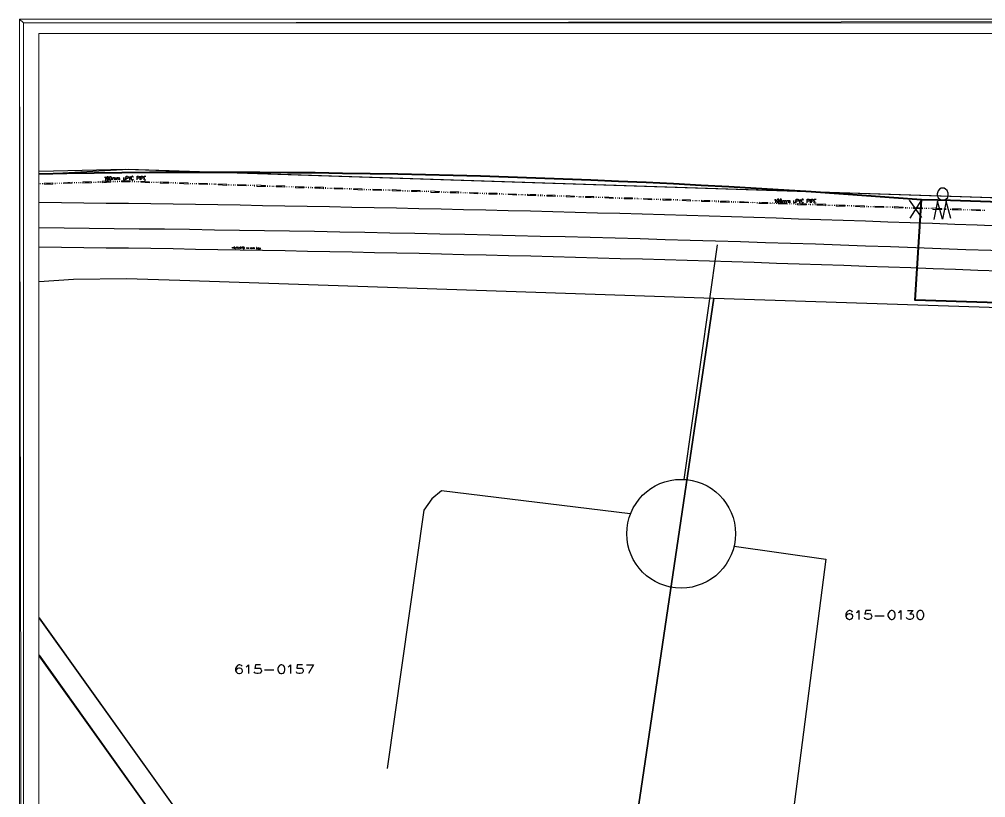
# Model space of a CAD drawing. Header units: inches. Extents: x 5 to 844, y 8 to 596.
# Drawn here: x 5.2 to 275.1, y 378.3 to 595.8 of the extents above; entities that cross this region are included whole.
import ezdxf

# ---------------------------------------------------------------- set-up
doc = ezdxf.new("R2010")
doc.units = ezdxf.units.IN
doc.header["$MEASUREMENT"] = 0
doc.layers.add('PDF_Geometry', color=7, linetype='Continuous', true_color=0x989898)

msp = doc.modelspace()

# ---------------------------------------------------------------- linework, layer by layer
at = {"layer": 'PDF_Geometry', "color": 7, "lineweight": 0}
for points in [[(843.66, 595.79), (6.31, 594.76), (5.16, 595.79), (843.66, 595.79)], [(6.31, 594.76), (5.16, 595.79), (6.31, 9.14), (6.31, 594.76)], [(5.16, 595.79), (6.31, 9.14), (5.16, 8.11), (5.16, 595.79)], [(842.63, 594.76), (843.66, 595.79), (6.31, 594.76), (842.63, 594.76)], [(735.15, 161.12), (735.15, 591.8), (10.56, 591.8), (10.56, 12.74)]]:
    msp.add_lwpolyline(points, dxfattribs=at)
at = {"layer": 'PDF_Geometry', "color": 9, "lineweight": 25, "true_color": 0xbababa}
for points in [[(449.73, 591.67), (443.95, 552.46), (430.06, 540.89), (34.73, 553.87), (10.69, 553.23)], [(200.06, 532.79), (190.8, 467.22)], [(10.69, 522.5), (20.33, 523.15), (35.11, 523.4), (50.03, 522.89), (199.16, 517.87), (174.48, 351.38), (160.98, 353.31), (157.63, 353.7), (151.34, 353.7), (145.04, 353.05), (138.99, 351.51), (133.08, 349.33), (127.42, 346.37), (122.28, 342.64), (117.65, 338.4), (113.54, 333.51), (110.19, 328.24), (107.37, 322.58), (105.44, 316.54), (104.15, 310.37), (103.77, 304.07), (104.15, 297.77), (10.69, 428.52)], [(199.16, 517.87), (321.68, 513.89), (318.47, 491.9), (295.2, 333.64), (174.48, 351.38), (199.16, 517.87)], [(175.76, 457.58), (123.05, 464.01), (120.35, 461.82), (118.17, 458.61), (107.88, 386.48)], [(204.82, 448.58), (230.4, 444.98), (219.47, 359.87), (274.76, 353.44)], [(10.69, 418.11), (43.73, 371.7), (10.69, 348.04)]]:
    msp.add_lwpolyline(points, dxfattribs=at)
at = {"layer": 'PDF_Geometry', "color": 7, "lineweight": 25}
for points in [[(449.73, 591.67), (443.95, 552.46), (430.06, 540.89), (35.63, 553.87), (10.69, 552.46)], [(28.94, 551.69), (29.07, 551.69), (29.2, 551.82), (29.2, 550.79)], [(29.84, 551.82), (29.71, 551.82), (29.58, 551.69), (29.58, 551.43), (29.58, 551.3), (29.71, 551.04), (29.71, 550.92), (29.84, 550.79), (29.97, 550.79), (29.97, 550.92), (30.1, 551.04), (30.1, 551.3), (30.1, 551.43), (30.1, 551.69), (29.97, 551.82), (29.84, 551.82)], [(30.61, 551.82), (30.48, 551.82), (30.36, 551.69), (30.36, 551.43), (30.36, 551.3), (30.36, 551.04), (30.48, 550.92), (30.61, 550.92), (30.74, 550.92), (30.87, 551.04), (30.87, 551.3), (30.87, 551.43), (30.87, 551.69), (30.74, 551.82), (30.61, 551.82)], [(31.13, 551.56), (31.13, 550.92)], [(31.13, 551.3), (31.26, 551.43), (31.38, 551.56), (31.51, 551.56), (31.51, 551.43), (31.64, 551.3), (31.64, 550.92)], [(31.64, 551.3), (31.64, 551.43), (31.77, 551.56), (31.9, 551.56), (32.03, 551.43), (32.03, 551.3), (32.03, 550.92)], [(32.28, 551.56), (32.28, 550.92)], [(32.28, 551.3), (32.41, 551.43), (32.54, 551.56), (32.67, 551.56), (32.67, 551.43), (32.67, 551.3), (32.8, 550.92)], [(32.67, 551.3), (32.8, 551.43), (32.93, 551.56), (33.06, 551.56), (33.06, 551.43), (33.18, 551.3), (33.18, 550.92)], [(34.21, 551.56), (34.21, 551.04), (34.34, 550.92), (34.47, 550.92), (34.6, 550.92), (34.73, 551.04)], [(34.73, 551.56), (34.73, 550.92)], [(34.98, 550.92), (34.98, 551.94), (35.37, 551.94), (35.5, 551.82), (35.5, 551.69), (35.5, 551.56), (35.5, 551.43), (35.37, 551.3), (34.98, 551.3)], [(35.63, 551.94), (36.01, 550.92), (36.27, 551.94)], [(37.04, 551.69), (36.91, 551.69), (36.91, 551.82), (36.78, 551.94), (36.66, 551.94), (36.53, 551.82), (36.53, 551.69), (36.4, 551.56), (36.4, 551.3), (36.53, 551.17), (36.53, 551.04), (36.53, 550.92), (36.66, 550.92), (36.78, 550.92), (36.91, 550.92), (36.91, 551.04), (37.04, 551.17)], [(38.07, 550.92), (38.07, 551.94), (38.46, 551.94), (38.58, 551.82), (38.58, 551.69), (38.58, 551.56), (38.58, 551.43), (38.46, 551.43), (38.07, 551.43)], [(38.84, 551.94), (38.84, 550.92)], [(39.23, 550.92), (39.23, 551.94), (39.48, 551.94), (39.61, 551.82), (39.74, 551.69), (39.74, 551.56), (39.61, 551.43), (39.48, 551.43), (39.23, 551.43)], [(40, 550.92), (40, 551.94), (40.51, 551.94)], [(40, 551.43), (40.26, 551.43)], [(40, 550.92), (40.51, 550.92)], [(216.13, 545.39), (216.26, 545.39), (216.39, 545.52), (216.39, 544.49)], [(217.03, 545.52), (216.9, 545.52), (216.9, 545.39), (216.77, 545.13), (216.77, 545), (216.9, 544.74), (216.9, 544.62), (217.03, 544.49), (217.16, 544.49), (217.29, 544.62), (217.29, 544.74), (217.29, 545), (217.29, 545.13), (217.29, 545.39), (217.29, 545.52), (217.16, 545.52), (217.03, 545.52)], [(217.8, 545.52), (217.67, 545.52), (217.67, 545.39), (217.55, 545.13), (217.55, 545), (217.67, 544.74), (217.67, 544.62), (217.8, 544.49), (217.93, 544.49), (217.93, 544.62), (218.06, 544.74), (218.06, 545), (218.06, 545.13), (218.06, 545.39), (217.93, 545.52), (217.8, 545.52)], [(222.17, 544.49), (222.17, 545.52), (222.56, 545.52), (222.69, 545.52), (222.69, 545.39), (222.69, 545.13), (222.69, 545), (222.56, 545), (222.17, 545)], [(222.82, 545.52), (223.2, 544.49), (223.46, 545.52)], [(224.23, 545.26), (224.1, 545.39), (224.1, 545.52), (223.97, 545.52), (223.85, 545.52), (223.72, 545.39), (223.72, 545.26), (223.59, 545.13), (223.59, 544.87), (223.72, 544.74), (223.72, 544.62), (223.85, 544.62), (223.85, 544.49), (223.97, 544.49), (224.1, 544.62), (224.23, 544.74)], [(225.26, 544.49), (225.26, 545.52), (225.65, 545.52), (225.77, 545.52), (225.77, 545.39), (225.77, 545.13), (225.77, 545), (225.65, 545), (225.26, 545)], [(226.03, 545.52), (226.03, 544.49)], [(226.42, 544.49), (226.42, 545.52), (226.67, 545.52), (226.8, 545.52), (226.93, 545.39), (226.93, 545.13), (226.8, 545), (226.67, 545), (226.42, 545)], [(227.19, 544.49), (227.19, 545.52), (227.7, 545.52)], [(218.32, 545.13), (218.32, 544.49)], [(218.32, 545), (218.45, 545.13), (218.57, 545.13), (218.7, 545.13), (218.83, 545), (218.83, 544.49)], [(218.83, 545), (218.96, 545.13), (219.09, 545.13), (219.22, 545.13), (219.22, 545), (219.22, 544.49)], [(219.47, 545.13), (219.47, 544.49)], [(219.47, 545), (219.6, 545.13), (219.73, 545.13), (219.86, 545.13), (219.99, 545), (219.99, 544.49)], [(219.99, 545), (219.99, 545.13), (220.12, 545.13), (220.25, 545.13), (220.37, 545.13), (220.37, 545), (220.37, 544.49)], [(221.4, 545.13), (221.4, 544.74), (221.53, 544.62), (221.53, 544.49), (221.66, 544.49), (221.79, 544.62), (221.92, 544.74)], [(221.92, 545.13), (221.92, 544.49)], [(227.19, 545), (227.45, 545)], [(227.19, 544.49), (227.7, 544.49)], [(10.69, 522.5), (20.33, 523.15), (35.11, 523.4), (50.03, 522.89), (199.16, 517.87), (321.68, 513.89), (425.69, 510.42), (436.11, 497.95), (411.17, 328.88)], [(237.86, 430.19), (237.73, 430.45), (237.22, 430.58), (236.96, 430.58), (236.57, 430.45), (236.19, 430.06), (236.06, 429.55), (236.06, 429.04), (236.19, 428.52), (236.57, 428.26), (236.96, 428.14), (237.09, 428.14), (237.47, 428.26), (237.86, 428.52), (237.99, 428.91), (237.99, 429.04), (237.86, 429.29), (237.47, 429.55), (237.09, 429.68), (236.96, 429.68), (236.57, 429.55), (236.19, 429.29), (236.06, 429.04)], [(239.02, 430.06), (239.27, 430.19), (239.66, 430.58), (239.66, 428.14)], [(243, 430.58), (241.59, 430.58), (241.33, 429.55), (241.59, 429.68), (241.97, 429.81), (242.36, 429.81), (242.87, 429.68), (243.13, 429.42), (243.26, 429.04), (243.26, 428.91), (243.13, 428.52), (242.87, 428.26), (242.36, 428.14), (241.97, 428.14), (241.59, 428.26), (241.33, 428.39), (241.2, 428.65)], [(248.66, 430.58), (248.27, 430.45), (248.02, 430.06), (247.76, 429.55), (247.76, 429.16), (248.02, 428.65), (248.27, 428.26), (248.66, 428.14), (248.92, 428.14), (249.43, 428.26), (249.69, 428.65), (249.82, 429.16), (249.82, 429.55), (249.69, 430.06), (249.43, 430.45), (248.92, 430.58), (248.66, 430.58)], [(250.72, 430.06), (250.97, 430.19), (251.36, 430.58), (251.36, 428.14)], [(253.29, 430.58), (254.83, 430.58), (253.93, 429.68), (254.44, 429.68), (254.7, 429.55), (254.83, 429.42), (254.96, 429.04), (254.96, 428.91), (254.83, 428.52), (254.57, 428.26), (254.06, 428.14), (253.67, 428.14), (253.29, 428.26), (253.16, 428.39), (252.9, 428.65)], [(256.63, 430.58), (256.24, 430.45), (255.99, 430.06), (255.86, 429.55), (255.86, 429.16), (255.99, 428.65), (256.24, 428.26), (256.63, 428.14), (257.02, 428.14), (257.4, 428.26), (257.66, 428.65), (257.79, 429.16), (257.79, 429.55), (257.66, 430.06), (257.4, 430.45), (257.02, 430.58), (256.63, 430.58)], [(10.69, 428.52), (104.02, 297.77)], [(104.15, 297.77), (10.69, 428.52)], [(244.16, 429.16), (246.73, 429.16)], [(112.51, 275.53), (10.69, 417.98)], [(10.69, 417.98), (112.51, 275.53)], [(67.38, 415.02), (67.25, 415.28), (66.74, 415.41), (66.48, 415.41), (66.1, 415.28), (65.84, 414.89), (65.58, 414.38), (65.58, 413.74), (65.84, 413.35), (66.1, 413.09), (66.48, 412.97), (66.61, 412.97), (67.13, 413.09), (67.38, 413.35), (67.51, 413.61), (67.51, 413.74), (67.38, 414.12), (67.13, 414.38), (66.61, 414.51), (66.48, 414.51), (66.1, 414.38), (65.84, 414.12), (65.58, 413.74)], [(68.54, 414.89), (68.8, 415.02), (69.18, 415.41), (69.18, 412.97)], [(72.52, 415.41), (71.11, 415.41), (70.98, 414.38), (71.11, 414.51), (71.5, 414.51), (71.88, 414.51), (72.4, 414.51), (72.65, 414.25), (72.78, 413.87), (72.78, 413.61), (72.65, 413.35), (72.4, 413.09), (71.88, 412.97), (71.5, 412.97), (71.11, 413.09), (70.98, 413.22), (70.73, 413.48)], [(73.68, 413.99), (76.25, 413.99)], [(78.18, 415.41), (77.8, 415.28), (77.54, 414.89), (77.41, 414.38), (77.41, 413.99), (77.54, 413.48), (77.8, 413.09), (78.18, 412.97), (78.44, 412.97), (78.95, 413.09), (79.21, 413.48), (79.34, 413.99), (79.34, 414.38), (79.21, 414.89), (78.95, 415.28), (78.44, 415.41), (78.18, 415.41)], [(80.24, 414.89), (80.5, 415.02), (80.88, 415.41), (80.88, 412.97)], [(84.22, 415.41), (82.81, 415.41), (82.68, 414.38), (82.81, 414.51), (83.2, 414.51), (83.58, 414.51), (84.1, 414.51), (84.35, 414.25), (84.48, 413.87), (84.48, 413.61), (84.35, 413.35), (84.1, 413.09), (83.58, 412.97), (83.2, 412.97), (82.81, 413.09), (82.68, 413.22), (82.55, 413.48)], [(85.38, 415.41), (87.31, 415.41), (85.9, 412.97)]]:
    msp.add_lwpolyline(points, dxfattribs=at)
at = {"layer": 'PDF_Geometry', "lineweight": 0}
for points in [[(10.69, 553.23), (34.73, 553.87), (430.06, 540.89), (443.95, 552.46), (449.73, 591.67)], [(35.11, 523.4), (20.33, 523.15), (10.69, 522.5)], [(10.69, 428.52), (104.15, 297.77), (103.77, 304.07), (104.15, 310.37), (105.44, 316.54), (107.37, 322.58), (110.19, 328.24), (113.54, 333.51), (117.65, 338.4), (122.28, 342.64), (127.42, 346.37), (133.08, 349.33), (138.99, 351.51), (145.04, 353.05), (151.34, 353.7), (157.63, 353.7), (160.98, 353.31), (174.48, 351.38), (199.16, 517.87), (50.03, 522.89), (35.11, 523.4)], [(199.16, 517.87), (174.48, 351.38), (295.2, 333.64), (318.47, 491.9), (321.68, 513.89), (199.16, 517.87)], [(10.69, 348.04), (43.73, 371.7), (10.69, 418.11)]]:
    msp.add_lwpolyline(points, dxfattribs=at)
at = {"layer": 'PDF_Geometry', "color": 3, "lineweight": 40}
msp.add_lwpolyline([(735.02, 529.57), (495.76, 537.42), (490.23, 538.06), (479.56, 550.92), (479.69, 552.46), (445.88, 557.34), (445.11, 551.82), (430.84, 539.86), (424.66, 539.86), (265.24, 545.13)], dxfattribs=at)
at = {"layer": 'PDF_Geometry', "color": 3, "lineweight": 0}
for points in [[(31.38, 550.66), (31.38, 550.27)], [(31.9, 550.66), (31.9, 550.27)], [(32.54, 550.66), (32.54, 550.27)], [(33.18, 550.66), (33.18, 550.4)], [(33.7, 550.66), (33.7, 550.4), (34.73, 550.66), (33.7, 550.66)], [(33.7, 550.4), (34.73, 550.66), (34.73, 550.4), (33.7, 550.4)], [(34.73, 550.66), (34.73, 550.4), (36.14, 550.66), (34.73, 550.66)], [(34.73, 550.4), (36.14, 550.66), (36.14, 550.4), (34.73, 550.4)], [(36.78, 550.66), (36.66, 550.27)], [(37.3, 550.66), (37.3, 550.27)], [(10.94, 550.02), (10.94, 549.76)], [(11.59, 550.02), (11.59, 549.76)], [(12.1, 550.02), (12.1, 549.76), (14.54, 550.14), (12.1, 550.02)], [(12.1, 549.76), (14.54, 550.14), (14.54, 549.76), (12.1, 549.76)], [(15.18, 550.14), (15.18, 549.76)], [(15.7, 550.14), (15.7, 549.89)], [(16.34, 550.14), (16.34, 549.89)], [(16.98, 550.14), (16.98, 549.89)], [(17.5, 550.14), (17.5, 549.89), (19.94, 550.27), (17.5, 550.14)], [(17.5, 549.89), (19.94, 550.27), (19.94, 550.02), (17.5, 549.89)], [(20.58, 550.27), (20.58, 550.02)], [(21.1, 550.27), (21.1, 550.02)], [(21.74, 550.27), (21.74, 550.02)], [(22.38, 550.27), (22.38, 550.02)], [(22.9, 550.4), (22.9, 550.02), (25.34, 550.4), (22.9, 550.4)], [(22.9, 550.02), (25.34, 550.4), (25.34, 550.14), (22.9, 550.02)], [(25.98, 550.4), (25.98, 550.14)], [(26.5, 550.4), (26.5, 550.14)], [(27.14, 550.53), (27.14, 550.14)], [(27.78, 550.53), (27.78, 550.14)], [(28.3, 550.53), (28.3, 550.14), (30.74, 550.53), (28.3, 550.53)], [(28.3, 550.14), (30.74, 550.53), (30.74, 550.27), (28.3, 550.14)], [(37.94, 550.53), (37.94, 550.27)], [(38.58, 550.53), (38.46, 550.27)], [(39.1, 550.53), (39.1, 550.27), (41.54, 550.4), (39.1, 550.53)], [(39.1, 550.27), (41.54, 550.4), (41.54, 550.14), (39.1, 550.27)], [(42.18, 550.4), (42.06, 550.14)], [(42.7, 550.4), (42.7, 550.14)], [(43.34, 550.4), (43.34, 550.14)], [(43.98, 550.4), (43.85, 550.14)], [(44.5, 550.4), (44.5, 550.02), (46.94, 550.27), (44.5, 550.4)], [(44.5, 550.02), (46.94, 550.27), (46.94, 550.02), (44.5, 550.02)], [(47.58, 550.27), (47.45, 550.02)], [(48.1, 550.27), (48.1, 549.89)], [(48.74, 550.27), (48.74, 549.89)], [(49.38, 550.14), (49.25, 549.89)], [(49.9, 550.14), (49.9, 549.89), (52.34, 550.14), (49.9, 550.14)], [(49.9, 549.89), (52.34, 550.14), (52.34, 549.76), (49.9, 549.89)], [(52.98, 550.02), (52.85, 549.76)], [(53.5, 550.02), (53.5, 549.76)], [(54.14, 550.02), (54.14, 549.76)], [(54.65, 550.02), (54.65, 549.76)], [(55.3, 550.02), (55.3, 549.76), (57.74, 549.89), (55.3, 550.02)], [(55.3, 549.76), (57.74, 549.89), (57.74, 549.63), (55.3, 549.76)], [(58.25, 549.89), (58.25, 549.63)], [(58.9, 549.89), (58.9, 549.63)], [(59.54, 549.89), (59.54, 549.5)], [(60.05, 549.89), (60.05, 549.5)], [(60.7, 549.76), (60.7, 549.5), (63.14, 549.76), (60.7, 549.76)], [(60.7, 549.5), (63.14, 549.76), (63.14, 549.37), (60.7, 549.5)], [(63.65, 549.76), (63.65, 549.37)], [(64.3, 549.63), (64.3, 549.37)], [(64.94, 549.63), (64.94, 549.37)], [(65.45, 549.63), (65.45, 549.37)], [(66.1, 549.63), (66.1, 549.37), (68.54, 549.5), (66.1, 549.63)], [(66.1, 549.37), (68.54, 549.5), (68.54, 549.24), (66.1, 549.37)], [(69.05, 549.5), (69.05, 549.24)], [(69.7, 549.5), (69.7, 549.24)], [(70.34, 549.5), (70.34, 549.24)], [(70.85, 549.5), (70.85, 549.12)], [(71.5, 549.5), (71.5, 549.12), (73.94, 549.37), (71.5, 549.5)], [(71.5, 549.12), (73.94, 549.37), (73.94, 549.12), (71.5, 549.12)], [(74.45, 549.37), (74.45, 548.99)], [(75.1, 549.37), (75.1, 548.99)], [(75.74, 549.24), (75.74, 548.99)], [(76.25, 549.24), (76.25, 548.99)], [(76.9, 549.24), (76.9, 548.99), (79.34, 549.24), (76.9, 549.24)], [(76.9, 548.99), (79.34, 549.24), (79.34, 548.86), (76.9, 548.99)], [(79.85, 549.12), (79.85, 548.86)], [(80.5, 549.12), (80.5, 548.86)], [(81.14, 549.12), (81.14, 548.86)], [(81.65, 549.12), (81.65, 548.86)], [(82.3, 549.12), (82.3, 548.73), (84.74, 548.99), (82.3, 549.12)], [(82.3, 548.73), (84.74, 548.99), (84.74, 548.73), (82.3, 548.73)], [(85.25, 548.99), (85.25, 548.73)], [(85.9, 548.99), (85.9, 548.6)], [(86.54, 548.99), (86.54, 548.6)], [(87.05, 548.86), (87.05, 548.6)], [(87.7, 548.86), (87.7, 548.6), (90.14, 548.86), (87.7, 548.86)], [(87.7, 548.6), (90.14, 548.86), (90.14, 548.47), (87.7, 548.6)], [(90.65, 548.86), (90.65, 548.47)], [(91.3, 548.73), (91.3, 548.47)], [(91.94, 548.73), (91.94, 548.47)], [(92.45, 548.73), (92.45, 548.47)], [(93.1, 548.73), (93.1, 548.47), (95.54, 548.6), (93.1, 548.73)], [(93.1, 548.47), (95.54, 548.6), (95.54, 548.34), (93.1, 548.47)], [(96.05, 548.6), (96.05, 548.34)], [(96.7, 548.6), (96.7, 548.34)], [(97.34, 548.6), (97.34, 548.22)], [(97.85, 548.6), (97.85, 548.22)], [(98.5, 548.47), (98.5, 548.22), (100.94, 548.47), (98.5, 548.47)], [(98.5, 548.22), (100.94, 548.47), (100.94, 548.09), (98.5, 548.22)], [(101.45, 548.47), (101.45, 548.09)], [(102.09, 548.34), (102.09, 548.09)], [(102.74, 548.34), (102.74, 548.09)], [(103.25, 548.34), (103.25, 548.09)], [(103.89, 548.34), (103.89, 548.09), (106.34, 548.22), (103.89, 548.34)], [(103.89, 548.09), (106.34, 548.22), (106.34, 547.96), (103.89, 548.09)], [(106.85, 548.22), (106.85, 547.96)], [(107.49, 548.22), (107.49, 547.96)], [(108.14, 548.22), (108.14, 547.96)], [(108.65, 548.22), (108.65, 547.83)], [(109.29, 548.22), (109.29, 547.83), (111.74, 548.09), (109.29, 548.22)], [(109.29, 547.83), (111.74, 548.09), (111.74, 547.83), (109.29, 547.83)], [(112.25, 548.09), (112.25, 547.7)], [(112.89, 548.09), (112.89, 547.7)], [(113.54, 547.96), (113.54, 547.7)], [(114.05, 547.96), (114.05, 547.7)], [(114.69, 547.96), (114.69, 547.7), (117.14, 547.96), (114.69, 547.96)], [(114.69, 547.7), (117.14, 547.96), (117.14, 547.57), (114.69, 547.7)], [(117.65, 547.83), (117.65, 547.57)], [(118.29, 547.83), (118.29, 547.57)], [(118.94, 547.83), (118.81, 547.57)], [(119.45, 547.83), (119.45, 547.57)], [(120.09, 547.83), (120.09, 547.44), (122.54, 547.7), (120.09, 547.83)], [(120.09, 547.44), (122.54, 547.7), (122.41, 547.44), (120.09, 547.44)], [(123.05, 547.7), (123.05, 547.44)], [(123.69, 547.7), (123.69, 547.32)], [(124.34, 547.7), (124.21, 547.32)], [(124.85, 547.57), (124.85, 547.32)], [(125.49, 547.57), (125.49, 547.32), (127.94, 547.57), (125.49, 547.57)], [(125.49, 547.32), (127.94, 547.57), (127.81, 547.19), (125.49, 547.32)], [(128.45, 547.57), (128.45, 547.19)], [(129.09, 547.44), (129.09, 547.19)], [(129.74, 547.44), (129.61, 547.19)], [(130.25, 547.44), (130.25, 547.19)], [(130.89, 547.44), (130.89, 547.19), (133.34, 547.32), (130.89, 547.44)], [(130.89, 547.19), (133.34, 547.32), (133.21, 547.06), (130.89, 547.19)], [(133.85, 547.32), (133.85, 547.06)], [(134.49, 547.32), (134.49, 547.06)], [(135.14, 547.32), (135.01, 546.93)], [(135.65, 547.32), (135.65, 546.93)], [(136.29, 547.19), (136.29, 546.93), (138.61, 547.19), (136.29, 547.19)], [(136.29, 546.93), (138.61, 547.19), (138.61, 546.93), (136.29, 546.93)], [(139.25, 547.19), (139.25, 546.8)], [(139.89, 547.19), (139.89, 546.8)], [(140.41, 547.06), (140.41, 546.8)], [(141.05, 547.06), (141.05, 546.8)], [(141.69, 547.06), (141.69, 546.8), (144.01, 546.93), (141.69, 547.06)], [(141.69, 546.8), (144.01, 546.93), (144.01, 546.67), (141.69, 546.8)], [(144.65, 546.93), (144.65, 546.67)], [(145.29, 546.93), (145.29, 546.67)], [(145.81, 546.93), (145.81, 546.67)], [(146.45, 546.93), (146.45, 546.54)], [(147.09, 546.93), (147.09, 546.54), (149.41, 546.8), (147.09, 546.93)], [(147.09, 546.54), (149.41, 546.8), (149.41, 546.54), (147.09, 546.54)], [(150.05, 546.8), (150.05, 546.42)], [(150.69, 546.8), (150.69, 546.42)], [(151.21, 546.8), (151.21, 546.42)], [(151.85, 546.67), (151.85, 546.42)], [(152.49, 546.67), (152.49, 546.42), (154.81, 546.67), (152.49, 546.67)], [(152.49, 546.42), (154.81, 546.67), (154.81, 546.29), (152.49, 546.42)], [(155.45, 546.54), (155.45, 546.29)], [(156.09, 546.54), (156.09, 546.29)], [(156.61, 546.54), (156.61, 546.29)], [(157.25, 546.54), (157.25, 546.29)], [(157.89, 546.54), (157.89, 546.16), (160.21, 546.42), (157.89, 546.54)], [(157.89, 546.16), (160.21, 546.42), (160.21, 546.16), (157.89, 546.16)], [(160.85, 546.42), (160.85, 546.16)], [(161.49, 546.42), (161.49, 546.03)], [(162.01, 546.42), (162.01, 546.03)], [(162.65, 546.42), (162.65, 546.03)], [(163.29, 546.29), (163.29, 546.03), (165.61, 546.29), (163.29, 546.29)], [(163.29, 546.03), (165.61, 546.29), (165.61, 545.9), (163.29, 546.03)], [(166.25, 546.29), (166.25, 545.9)], [(166.89, 546.16), (166.89, 545.9)], [(167.41, 546.16), (167.41, 545.9)], [(168.05, 546.16), (168.05, 545.9)], [(168.69, 546.16), (168.69, 545.9), (171.01, 546.03), (168.69, 546.16)], [(168.69, 545.9), (171.01, 546.03), (171.01, 545.77), (168.69, 545.9)], [(171.65, 546.03), (171.65, 545.77)], [(172.29, 546.03), (172.29, 545.77)], [(172.81, 546.03), (172.81, 545.64)], [(173.45, 546.03), (173.45, 545.64)], [(174.09, 545.9), (174.09, 545.64), (176.41, 545.9), (174.09, 545.9)], [(174.09, 545.64), (176.41, 545.9), (176.41, 545.64), (174.09, 545.64)], [(177.05, 545.9), (177.05, 545.52)], [(177.69, 545.9), (177.69, 545.52)], [(178.21, 545.77), (178.21, 545.52)], [(178.85, 545.77), (178.85, 545.52)], [(179.49, 545.77), (179.49, 545.52), (181.81, 545.64), (179.49, 545.77)], [(179.49, 545.52), (181.81, 545.64), (181.81, 545.39), (179.49, 545.52)], [(182.45, 545.64), (182.45, 545.39)], [(183.09, 545.64), (183.09, 545.39)], [(183.61, 545.64), (183.61, 545.39)], [(184.25, 545.64), (184.25, 545.26)], [(184.89, 545.64), (184.89, 545.26), (187.2, 545.52), (184.89, 545.64)], [(184.89, 545.26), (187.2, 545.52), (187.2, 545.26), (184.89, 545.26)], [(187.85, 545.52), (187.85, 545.26)], [(188.49, 545.52), (188.49, 545.13)], [(189, 545.52), (189, 545.13)], [(189.65, 545.39), (189.65, 545.13)], [(190.29, 545.39), (190.29, 545.13), (192.6, 545.39), (190.29, 545.39)], [(190.29, 545.13), (192.6, 545.39), (192.6, 545), (190.29, 545.13)], [(193.25, 545.26), (193.25, 545)], [(193.89, 545.26), (193.89, 545)], [(194.4, 545.26), (194.4, 545)], [(195.05, 545.26), (195.05, 545)], [(195.69, 545.26), (195.69, 544.87), (198, 545.13), (195.69, 545.26)], [(195.69, 544.87), (198, 545.13), (198, 544.87), (195.69, 544.87)], [(198.65, 545.13), (198.65, 544.87)], [(199.29, 545.13), (199.29, 544.87)], [(199.8, 545.13), (199.8, 544.74)], [(200.45, 545.13), (200.45, 544.74)], [(201.09, 545), (200.96, 544.74), (203.4, 545), (201.09, 545)], [(200.96, 544.74), (203.4, 545), (203.4, 544.62), (200.96, 544.74)], [(204.05, 545), (204.05, 544.62)], [(204.69, 544.87), (204.56, 544.62)], [(205.2, 544.87), (205.2, 544.62)], [(205.85, 544.87), (205.85, 544.62)], [(206.49, 544.87), (206.36, 544.62), (208.8, 544.74), (206.49, 544.87)], [(206.36, 544.62), (208.8, 544.74), (208.8, 544.49), (206.36, 544.62)], [(209.45, 544.74), (209.45, 544.49)], [(210.09, 544.74), (209.96, 544.49)], [(210.6, 544.74), (210.6, 544.49)], [(211.25, 544.74), (211.25, 544.36)], [(211.89, 544.74), (211.76, 544.36), (214.2, 544.62), (211.89, 544.74)], [(211.76, 544.36), (214.2, 544.62), (214.2, 544.36), (211.76, 544.36)], [(214.85, 544.62), (214.85, 544.23)], [(215.49, 544.62), (215.36, 544.23)], [(216, 544.49), (216, 544.23)], [(216.65, 544.49), (216.65, 544.23)], [(217.29, 544.49), (217.16, 544.23), (219.6, 544.36), (217.29, 544.49)], [(217.16, 544.23), (219.6, 544.36), (219.6, 544.1), (217.16, 544.23)], [(220.25, 544.36), (220.25, 544.1)], [(220.76, 544.36), (220.76, 544.1)], [(221.4, 544.36), (221.4, 544.1)], [(222.05, 544.36), (222.05, 543.97)], [(222.56, 544.36), (222.56, 543.97), (225, 544.23), (222.56, 544.36)], [(222.56, 543.97), (225, 544.23), (225, 543.97), (222.56, 543.97)], [(225.65, 544.23), (225.65, 543.97)], [(226.16, 544.23), (226.16, 543.84)], [(226.8, 544.23), (226.8, 543.84)], [(227.45, 544.1), (227.45, 543.84)], [(227.96, 544.1), (227.96, 543.84), (230.4, 544.1), (227.96, 544.1)], [(227.96, 543.84), (230.4, 544.1), (230.4, 543.72), (227.96, 543.84)], [(231.05, 543.97), (231.05, 543.72)], [(231.56, 543.97), (231.56, 543.72)], [(232.2, 543.97), (232.2, 543.72)], [(232.85, 543.97), (232.85, 543.72)], [(233.36, 543.97), (233.36, 543.59), (235.8, 543.84), (233.36, 543.97)], [(233.36, 543.59), (235.8, 543.84), (235.8, 543.59), (233.36, 543.59)], [(236.45, 543.84), (236.45, 543.59)], [(236.96, 543.84), (236.96, 543.59)], [(237.6, 543.84), (237.6, 543.46)], [(238.25, 543.84), (238.25, 543.46)], [(238.76, 543.72), (238.76, 543.46), (241.2, 543.72), (238.76, 543.72)], [(238.76, 543.46), (241.2, 543.72), (241.2, 543.33), (238.76, 543.46)], [(241.85, 543.72), (241.85, 543.33)], [(242.36, 543.59), (242.36, 543.33)], [(243, 543.59), (243, 543.33)], [(243.64, 543.59), (243.64, 543.33)], [(244.16, 543.59), (244.16, 543.33), (246.6, 543.46), (244.16, 543.59)], [(244.16, 543.33), (246.6, 543.46), (246.6, 543.2), (244.16, 543.33)], [(247.24, 543.46), (247.24, 543.2)], [(247.76, 543.46), (247.76, 543.2)], [(248.4, 543.46), (248.4, 543.2)], [(249.04, 543.46), (249.04, 543.07)], [(249.56, 543.46), (249.56, 543.07), (252, 543.33), (249.56, 543.46)], [(249.56, 543.07), (252, 543.33), (252, 543.07), (249.56, 543.07)], [(252.64, 543.33), (252.64, 542.94)], [(253.16, 543.33), (253.16, 542.94)], [(253.8, 543.2), (253.8, 542.94)], [(254.44, 543.2), (254.44, 542.94)], [(254.96, 543.2), (254.96, 542.94), (257.4, 543.07), (254.96, 543.2)], [(254.96, 542.94), (257.4, 543.07), (257.4, 542.82), (254.96, 542.94)], [(258.04, 543.07), (258.04, 542.82)], [(258.56, 543.07), (258.56, 542.82)], [(259.2, 543.07), (259.2, 542.82)], [(259.84, 543.07), (259.84, 542.82)], [(260.36, 543.07), (260.36, 542.69), (262.8, 542.94), (260.36, 543.07)], [(260.36, 542.69), (262.8, 542.94), (262.8, 542.69), (260.36, 542.69)], [(263.44, 542.94), (263.44, 542.69)], [(263.96, 542.94), (263.96, 542.56)], [(264.6, 542.94), (264.6, 542.56)], [(265.24, 542.82), (265.24, 542.56)], [(265.76, 542.82), (265.76, 542.56), (268.2, 542.82), (265.76, 542.82)], [(265.76, 542.56), (268.2, 542.82), (268.2, 542.43), (265.76, 542.56)], [(268.84, 542.69), (268.84, 542.43)], [(269.36, 542.69), (269.36, 542.43)], [(270, 542.69), (270, 542.43)], [(270.64, 542.69), (270.64, 542.43)], [(271.16, 542.69), (271.16, 542.43), (273.6, 542.56), (271.16, 542.69)], [(271.16, 542.43), (273.6, 542.56), (273.6, 542.3), (271.16, 542.43)], [(274.24, 542.56), (274.24, 542.3)], [(274.76, 542.56), (274.76, 542.3)]]:
    msp.add_lwpolyline(points, dxfattribs=at)
at = {"layer": 'PDF_Geometry', "color": 1, "lineweight": 25}
for points in [[(262.67, 548.6), (262.16, 548.34), (261.77, 547.83), (261.52, 547.06), (261.52, 546.67), (261.77, 545.9), (262.29, 545.52), (262.8, 545.26), (263.44, 545.26), (263.96, 545.52), (264.47, 546.03), (264.6, 546.67), (264.6, 547.19), (264.34, 547.96), (263.83, 548.34), (263.44, 548.6), (262.67, 548.6)], [(64.94, 532.02), (64.81, 531.89), (64.68, 531.89), (64.68, 532.02), (64.68, 532.14)], [(64.94, 532.14), (64.94, 531.89)], [(65.2, 531.89), (65.33, 531.89), (65.33, 532.02), (65.33, 532.14), (65.2, 532.14), (65.07, 532.14), (65.07, 532.02), (65.07, 531.89), (65.2, 531.89)], [(65.45, 531.89), (65.58, 532.14)], [(65.58, 531.76), (65.45, 531.76), (65.58, 531.76)], [(65.84, 531.76), (65.84, 532.02), (65.84, 532.14), (65.71, 532.14)], [(65.84, 531.89), (65.71, 531.89)], [(66.1, 532.14), (66.1, 531.89), (66.23, 531.89), (66.35, 531.89), (66.35, 532.02), (66.23, 532.14), (66.1, 532.14)], [(66.61, 531.89), (66.48, 531.89)], [(66.61, 532.14), (66.61, 531.89), (66.61, 532.02)], [(67.13, 532.02), (66.74, 532.02), (66.74, 531.89), (66.87, 531.89), (67, 531.89), (67.13, 532.02), (67, 532.02), (67, 532.14), (66.87, 532.14), (66.74, 532.02)], [(67.51, 532.27), (67.51, 531.89), (67.38, 531.89), (67.25, 531.89), (67.25, 532.02), (67.25, 532.14), (67.38, 532.14), (67.51, 532.02)], [(67.9, 531.63), (67.9, 531.76), (68.03, 531.76), (68.03, 531.89), (68.03, 532.02), (67.9, 532.02), (67.9, 532.14), (67.77, 532.14), (67.77, 532.02), (67.64, 532.02), (67.64, 531.89), (67.64, 531.76), (67.77, 531.76), (67.77, 531.63), (67.9, 531.63)], [(68.93, 531.76), (68.8, 531.76), (68.67, 531.76), (68.67, 531.89), (68.67, 532.02)], [(68.93, 532.02), (68.93, 531.76), (68.93, 531.89)], [(69.18, 532.02), (69.18, 531.63)], [(70.21, 532.02), (70.21, 531.63), (69.95, 532.02), (69.83, 531.63), (69.83, 532.02)], [(70.73, 532.02), (70.73, 531.63), (70.6, 532.02), (70.34, 531.63), (70.34, 532.02)], [(71.5, 531.63), (71.62, 531.63), (71.62, 531.76), (71.62, 531.89), (71.5, 532.02), (71.37, 532.02), (71.37, 531.89), (71.37, 531.76), (71.37, 531.63), (71.5, 531.63)], [(72.01, 531.5), (72.01, 531.63), (72.14, 531.63), (72.14, 531.76), (72.14, 531.89), (72.01, 531.89), (72.01, 532.02), (71.88, 531.89), (71.75, 531.76), (71.88, 531.63), (71.88, 531.5), (72.01, 531.5)], [(72.52, 531.5), (72.27, 531.5), (72.4, 531.63), (72.27, 531.76), (72.27, 531.89), (72.4, 531.89), (72.52, 531.89), (72.65, 531.89)]]:
    msp.add_lwpolyline(points, dxfattribs=at)
at = {"layer": 'PDF_Geometry', "color": 6, "lineweight": 25}
for points in [[(257.27, 540.37), (253.8, 545.26)], [(257.14, 545.39), (253.93, 540.24)]]:
    msp.add_lwpolyline(points, dxfattribs=at)
at = {"layer": 'PDF_Geometry', "color": 6, "lineweight": 40}
for points in [[(420.42, 511.83), (344.44, 514.4), (255.34, 517.36), (257.14, 545.39)], [(265.24, 545.13), (261.64, 545.26), (257.14, 545.39)]]:
    msp.add_lwpolyline(points, dxfattribs=at)
at = {"layer": 'PDF_Geometry', "color": 4, "lineweight": 25}
msp.add_lwpolyline([(265.37, 540.12), (264.09, 545), (263.06, 539.99), (261.64, 545), (260.62, 539.86)], dxfattribs=at)
at = {"layer": 'PDF_Geometry', "color": 9, "lineweight": 25, "true_color": 0xbababa}
msp.add_circle((190.01, 452.06), 15.19, dxfattribs=at)
at = {"layer": 'PDF_Geometry', "color": 6, "lineweight": 40}
msp.add_arc((59.33, -2008.59), 2561.6, 85.57116, 91.08822, dxfattribs=at)
at = {"layer": 'PDF_Geometry', "lineweight": 25}
for centre, radius, start, end in [((-93.22, -9161.02), 9706.16, 87.029114, 89.386634), ((-113.45, -9789.51), 10322.39, 87.092701, 89.310929)]:
    msp.add_arc(centre, radius, start, end, dxfattribs=at)
at = {"layer": 'PDF_Geometry', "color": 9, "lineweight": 25, "true_color": 0xbababa}
msp.add_arc((-67, -8299.96), 8837.79, 86.592973, 89.496391, dxfattribs=at)

doc.saveas('drawing.dxf')
